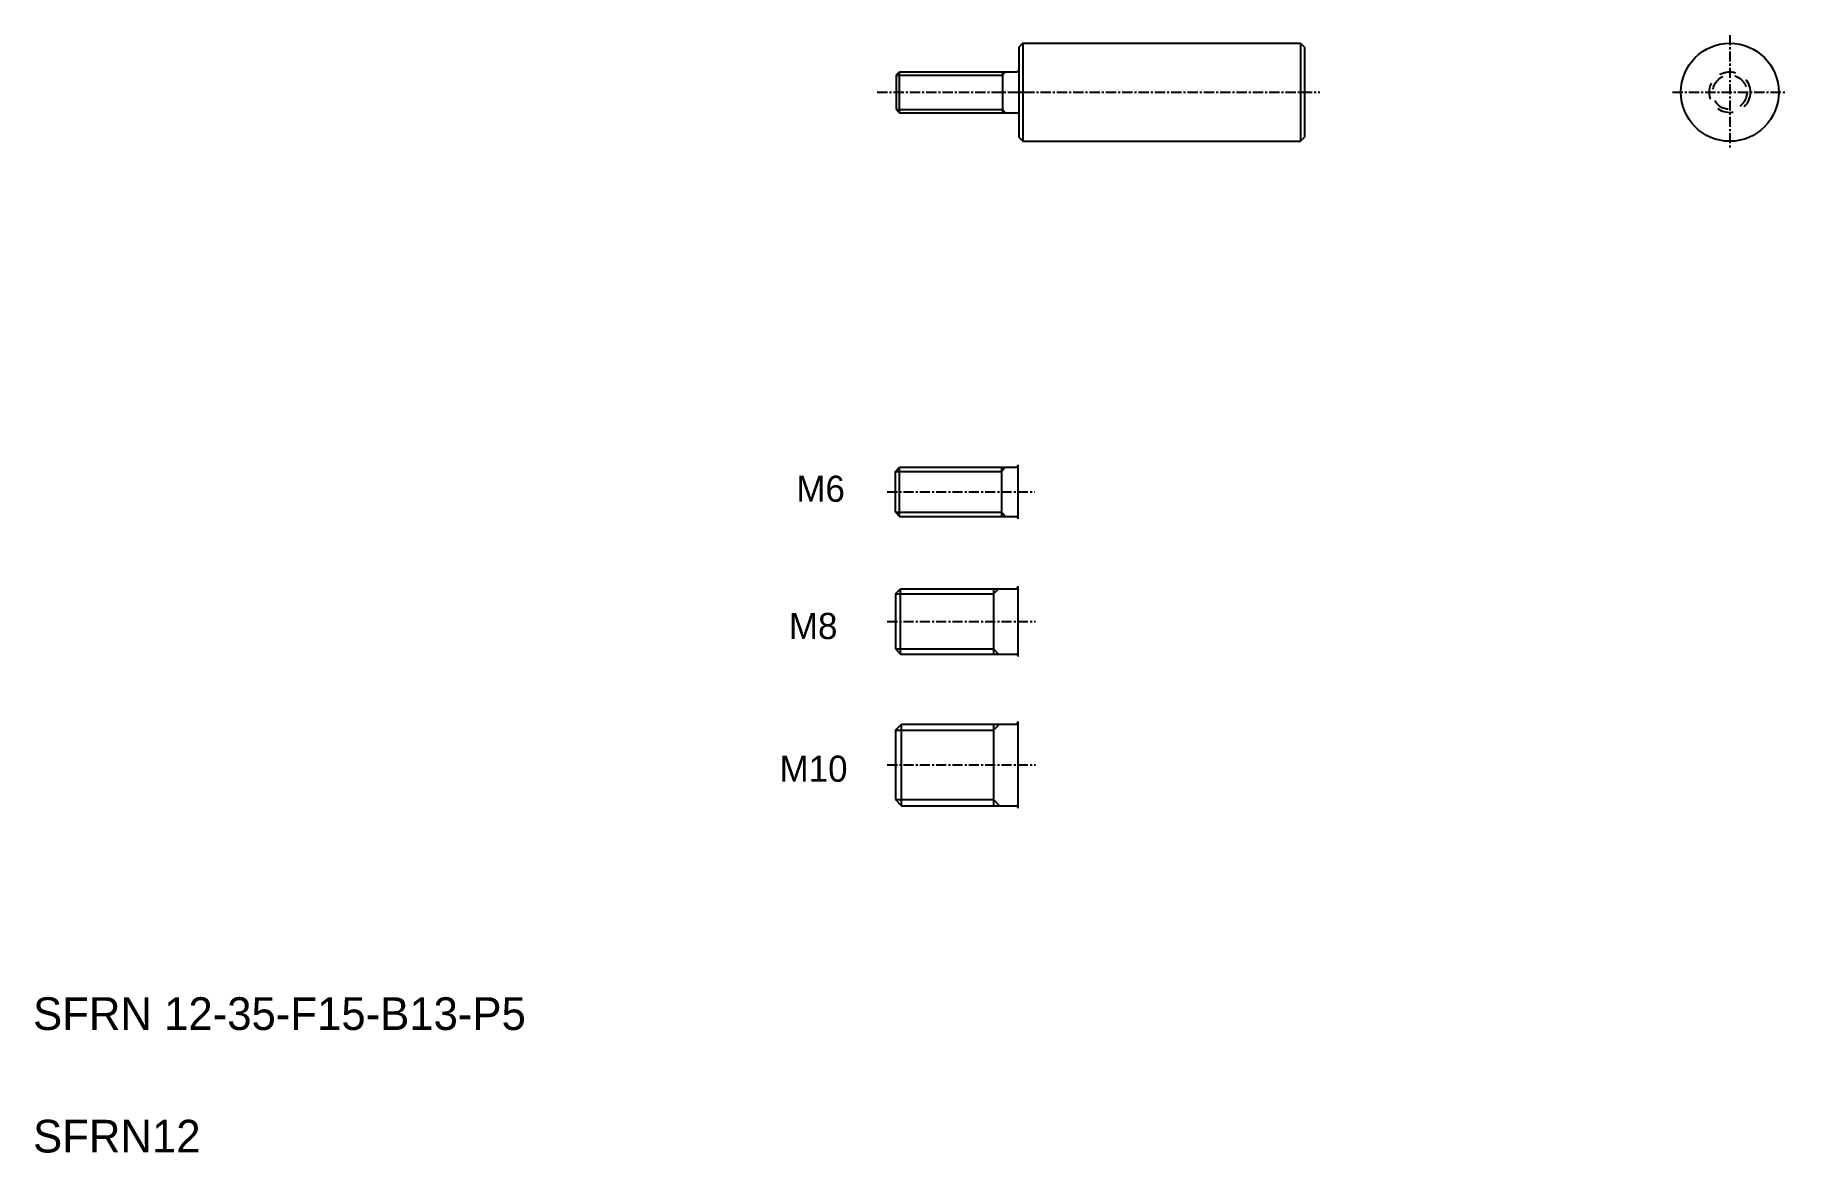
# Model space of a CAD drawing. Extents: x 79 to 294, y 82 to 219.
import ezdxf

# ---------------------------------------------------------------- set-up
doc = ezdxf.new("R2010")
doc.units = 0
doc.linetypes.add('CENTER', pattern=[2, 1.25, -0.25, 0.25, -0.25])
doc.linetypes.add('DASHED', pattern=[3.5, 2, -1.5])
doc.layers.get('0').update_dxf_attribs({"linetype": 'CONTINUOUS'})
doc.layers.add('CENTER', color=1, linetype='CENTER')

msp = doc.modelspace()

# ---------------------------------------------------------------- linework, layer by layer
at = {"color": 7, "linetype": 'CONTINUOUS'}
for p, q in [((200.42, 218.13), (199.92, 217.63)), ((199.92, 217.63), (199.92, 206.63)), ((200.42, 218.13), (234.42, 218.13)), ((200.42, 218.13), (200.42, 206.13)), ((234.42, 218.13), (234.42, 206.13)), ((234.42, 218.13), (234.92, 217.63)), ((234.92, 217.63), (234.92, 206.63)), ((184.92, 214.23), (185.32, 214.63)), ((185.32, 209.63), (185.32, 214.63)), ((185.32, 214.63), (199.72, 214.63)), ((197.92, 214.63), (197.92, 209.63)), ((184.92, 210.03), (185.32, 209.63)), ((185.32, 209.63), (199.72, 209.63)), ((199.92, 206.63), (200.42, 206.13)), ((200.42, 206.13), (234.42, 206.13)), ((234.42, 206.13), (234.92, 206.63)), ((184.82, 165.72), (185.32, 166.22)), ((185.32, 166.22), (199.62, 166.22)), ((185.32, 160.22), (185.32, 166.22)), ((197.82, 166.22), (197.82, 160.22)), ((184.82, 160.72), (185.32, 160.22)), ((185.32, 160.22), (199.62, 160.22)), ((184.82, 150.74), (185.45, 151.36)), ((185.45, 143.36), (185.45, 151.36)), ((185.45, 151.36), (199.62, 151.36)), ((196.82, 151.36), (196.82, 143.36)), ((184.82, 143.99), (185.45, 143.36)), ((185.45, 143.36), (199.62, 143.36)), ((184.82, 134.04), (185.57, 134.79)), ((185.57, 134.79), (199.62, 134.79)), ((185.57, 124.79), (185.57, 134.79)), ((196.82, 134.79), (196.82, 124.79)), ((184.82, 125.54), (185.57, 124.79)), ((185.57, 124.79), (199.62, 124.79))]:
    msp.add_line(p, q, dxfattribs=at)
at = {"color": 3, "linetype": 'CONTINUOUS'}
for p, q in [((197.92, 214.23), (198.32, 214.63)), ((184.92, 214.23), (197.92, 214.23)), ((184.92, 210.03), (197.92, 210.03)), ((197.92, 210.03), (198.32, 209.63)), ((184.82, 165.72), (197.82, 165.72)), ((197.82, 165.72), (198.32, 166.22)), ((184.82, 160.72), (197.82, 160.72)), ((197.82, 160.72), (198.32, 160.22)), ((184.82, 150.74), (196.82, 150.74)), ((196.82, 150.74), (197.45, 151.36)), ((184.82, 143.99), (196.82, 143.99)), ((196.82, 143.99), (197.45, 143.36)), ((184.82, 134.04), (196.82, 134.04)), ((196.82, 134.04), (197.57, 134.79)), ((184.82, 125.54), (196.82, 125.54)), ((196.82, 125.54), (197.57, 124.79))]:
    msp.add_line(p, q, dxfattribs=at)
for p, q in [((184.92, 214.23), (184.92, 210.03)), ((184.82, 160.72), (184.82, 165.72)), ((199.82, 166.52), (199.82, 159.92)), ((184.82, 150.74), (184.82, 143.99)), ((187.82, 143.99), (187.82, 143.99)), ((190.82, 143.99), (190.82, 143.99)), ((184.82, 134.04), (184.82, 125.54))]:
    msp.add_line(p, q)
at = {"color": 7}
for p, q in [((199.82, 151.66), (199.82, 143.06)), ((199.82, 135.09), (199.82, 124.49))]:
    msp.add_line(p, q, dxfattribs=at)
at = {"color": 7, "linetype": 'CONTINUOUS'}
msp.add_circle((287.01, 212.13), 6, dxfattribs=at)
at = {"color": 3, "linetype": 'DASHED'}
for radius in [2.5, 2.1]:
    msp.add_circle((287.01, 212.13), radius, dxfattribs=at)
at = {"color": 7, "linetype": 'CONTINUOUS'}
for centre, start, end in [((199.72, 214.83), 270, 0), ((199.72, 209.43), 0, 90)]:
    msp.add_arc(centre, 0.2, start, end, dxfattribs=at)
for centre, start, end in [((199.62, 166.42), 270, 0), ((199.62, 160.02), 0, 90), ((199.62, 151.56), 270, 0), ((199.62, 143.16), 0, 90), ((199.62, 134.99), 270, 0), ((199.62, 124.59), 0, 90)]:
    msp.add_arc(centre, 0.2, start, end)
at = {"layer": 'CENTER', "color": 1, "linetype": 'CENTER'}
for p, q in [((287.01, 219.13), (287.01, 205.13)), ((182.61, 212.13), (236.8, 212.13)), ((280.01, 212.13), (294.01, 212.13)), ((183.81, 163.22), (201.84, 163.22)), ((183.81, 147.36), (201.99, 147.36)), ((183.81, 129.79), (201.99, 129.79))]:
    msp.add_line(p, q, dxfattribs=at)

# ---------------------------------------------------------------- texts
at = {"color": 7, "linetype": 'CONTINUOUS'}
for s, p in [('M6', (172.69, 162)), ('M8', (171.78, 145.2)), ('M10', (170.64, 127.73))]:
    msp.add_text(s, height=3.2, dxfattribs=at).set_placement(p)
for s, p in [('SFRN 12-35-F15-B13-P5', (79.22, 97.35)), ('SFRN12', (79.22, 82.35))]:
    msp.add_text(s, height=4).set_placement(p)

doc.saveas('drawing.dxf')
